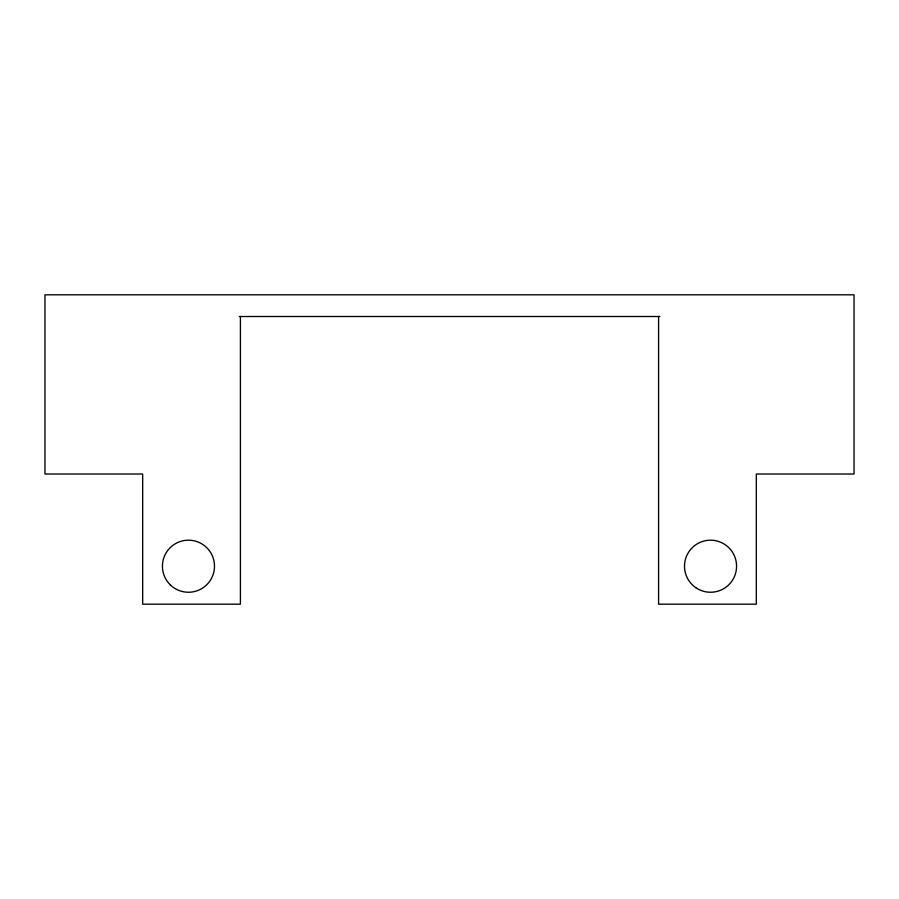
<?xml version="1.0" encoding="UTF-8"?>
<svg xmlns="http://www.w3.org/2000/svg" width="899" height="899" viewBox="0 0 899 899"><rect width="100%" height="100%" fill="white"/><g stroke="black" fill="none" stroke-linecap="round" stroke-linejoin="round"><path stroke-width="1.35" d="M239.269 316.515L659.832 316.515M658.585 316.515L658.585 604.184L756.317 604.184L756.317 474.02L854.05 474.02L854.05 294.816L44.95 294.816L44.95 474.02L142.683 474.02L142.683 604.184L240.415 604.184L240.415 316.515M695.714 587.62A26.037 26.037 0 0 0 736.483 568.348A26.037 26.037 0 0 0 699.411 542.681A26.037 26.037 0 0 0 695.714 587.62M170.495 585.058A26.037 26.037 0 0 0 213.76 572.36A26.037 26.037 0 0 0 181.137 541.232A26.037 26.037 0 0 0 170.495 585.058"/></g></svg>
